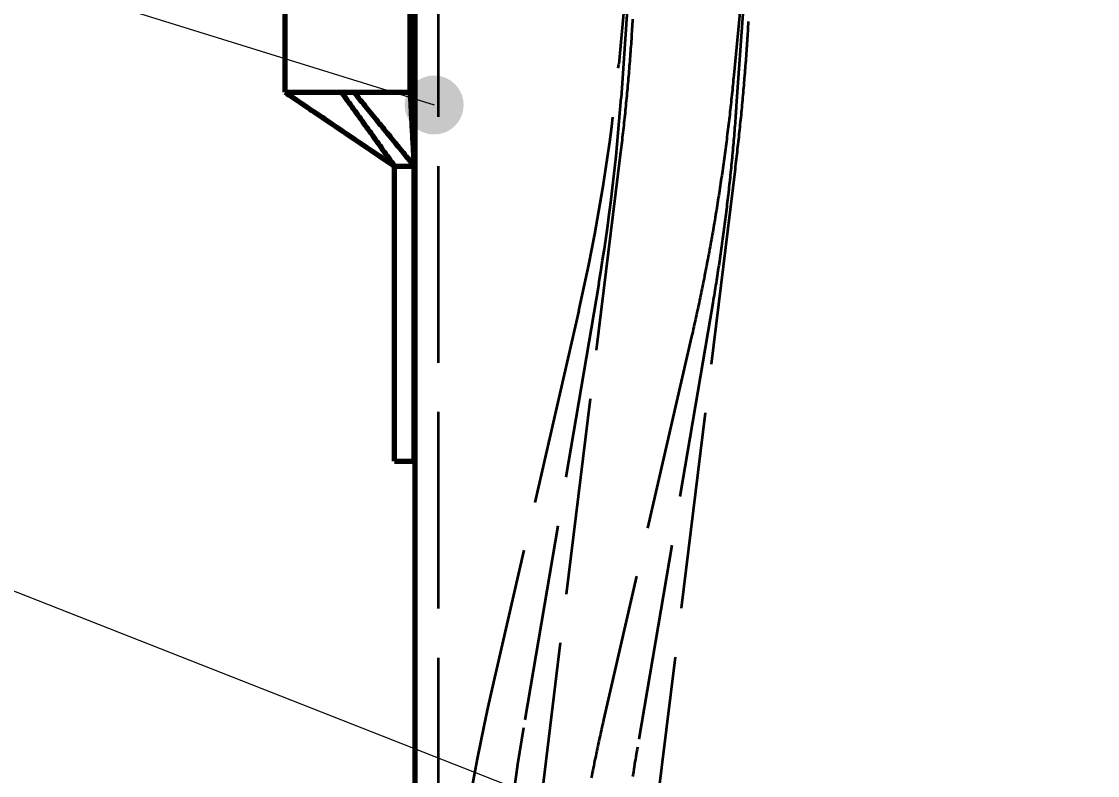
# Model space of a CAD drawing. Header units: millimetres. Extents: x 0 to 2382, y 0 to 420.
# Drawn here: x 132 to 153.87, y 271.11 to 286.44 of the extents above; entities that cross this region are included whole.
import ezdxf

# ---------------------------------------------------------------- set-up
doc = ezdxf.new("R2010")
doc.units = ezdxf.units.MM
doc.linetypes.add('IRAM-E-TRAZOS', pattern=[5, 4, -1])
for name, color, linetype, lineweight in [('01-VISIBLE', 7, 'CONTINUOUS', 70), ('02-OCULTA', 4, 'IRAM-E-TRAZOS', 35), ('04-COTA', 3, 'CONTINUOUS', 18), ('08-FINA', 5, 'CONTINUOUS', 18)]:
    doc.layers.add(name, color=color, linetype=linetype, lineweight=lineweight)
doc.styles.add('ISO3098', font='isocpeur.ttf')
doc.dimstyles.new('FLAMA-IRAM', dxfattribs={"dimtxt": 3.5, "dimasz": 3.5, "dimexe": 2, "dimexo": 1.5, "dimgap": 1, "dimtad": 1, "dimdec": 1, "dimtxsty": 'ISO3098', "dimblk": 'IRAM_FLECHA', "dimblk1": 'IRAM_FLECHA', "dimblk2": 'IRAM_FLECHA', "dimcen": 2.5, "dimclrd": 256, "dimclre": 256, "dimclrt": 256, "dimazin": 3, "dimtfac": 1, "dimtmove": 0, "dimatfit": 3, "dimlwd": 18, "dimlwe": 18})

# ---------------------------------------------------------------- blocks, each defined once
blk = doc.blocks.new('IRAM_FLECHA')
blk.add_solid([(0, 0), (-1, 0.125), (-1, -0.125)])

msp = doc.modelspace()

# ---------------------------------------------------------------- hatches: boundary and pattern name
at = {"layer": '08-FINA'}
h = msp.add_hatch(color=7, dxfattribs=at)
h.dxf.hatch_style = 1
edge = h.paths.add_edge_path()
edge.add_arc((140.388, 284.742), 0.6, 0, 360)

# ---------------------------------------------------------------- linework, layer by layer
at = {"layer": '01-VISIBLE'}
for p, q in [((137.36, 285), (137.36, 313.962)), ((139.9, 285), (139.9, 297.8)), ((140, 270.201), (140, 297.5)), ((139.58, 283.5), (139.98, 283.5)), ((139.58, 277.5), (139.58, 283.5)), ((139.98, 277.5), (139.98, 283.5)), ((139.58, 277.5), (139.98, 277.5))]:
    msp.add_line(p, q, dxfattribs=at)
for points in [[(137.36, 285), (137.412, 285), (137.464, 285), (137.516, 285), (137.568, 285), (137.62, 285), (137.672, 285), (137.724, 285), (137.776, 285), (137.828, 285), (137.88, 285), (137.932, 285), (137.984, 285), (138.036, 285), (138.088, 285), (138.14, 285), (138.192, 285), (138.244, 285), (138.296, 285), (138.348, 285), (138.4, 285), (138.452, 285), (138.504, 285)], [(137.36, 285), (137.402, 284.972), (137.444, 284.943), (137.486, 284.915), (137.528, 284.887), (137.569, 284.858), (137.611, 284.83), (137.653, 284.802), (137.695, 284.774), (137.737, 284.745), (137.779, 284.717), (137.821, 284.689), (137.863, 284.66), (137.905, 284.632), (137.946, 284.604), (137.988, 284.575), (138.03, 284.547), (138.072, 284.519), (138.114, 284.491), (138.156, 284.462), (138.198, 284.434), (138.24, 284.406), (138.282, 284.377), (138.323, 284.349), (138.365, 284.321), (138.407, 284.292), (138.449, 284.264), (138.491, 284.236), (138.533, 284.208), (138.575, 284.179), (138.617, 284.151), (138.658, 284.123), (138.7, 284.094), (138.742, 284.066), (138.784, 284.038), (138.826, 284.009), (138.868, 283.981), (138.91, 283.953), (138.952, 283.925), (138.994, 283.896), (139.035, 283.868), (139.077, 283.84), (139.119, 283.811), (139.161, 283.783), (139.203, 283.755), (139.245, 283.726), (139.287, 283.698), (139.329, 283.67), (139.371, 283.642), (139.412, 283.613), (139.454, 283.585), (139.496, 283.557), (139.538, 283.528), (139.58, 283.5)], [(138.504, 285), (138.546, 285), (138.588, 285), (138.63, 285), (138.672, 285), (138.714, 285), (138.756, 285)], [(138.504, 285), (138.534, 284.958), (138.563, 284.917), (138.593, 284.875), (138.623, 284.833), (138.653, 284.792), (138.683, 284.75), (138.713, 284.708), (138.743, 284.667), (138.773, 284.625), (138.803, 284.583), (138.833, 284.542), (138.862, 284.5), (138.892, 284.458), (138.922, 284.417), (138.952, 284.375), (138.982, 284.333), (139.012, 284.292), (139.042, 284.25), (139.072, 284.208), (139.102, 284.167), (139.132, 284.125), (139.161, 284.083), (139.191, 284.042), (139.221, 284), (139.251, 283.958), (139.281, 283.917), (139.311, 283.875), (139.341, 283.833), (139.371, 283.792), (139.401, 283.75), (139.431, 283.708), (139.46, 283.667), (139.49, 283.625), (139.52, 283.583), (139.55, 283.542), (139.58, 283.5)], [(138.756, 285), (138.808, 285), (138.86, 285), (138.912, 285), (138.964, 285), (139.016, 285), (139.068, 285), (139.12, 285), (139.172, 285), (139.224, 285), (139.276, 285), (139.328, 285), (139.38, 285), (139.432, 285), (139.484, 285), (139.536, 285), (139.588, 285), (139.64, 285), (139.692, 285), (139.744, 285), (139.796, 285), (139.848, 285), (139.9, 285)], [(138.756, 285), (138.789, 284.961), (138.821, 284.921), (138.853, 284.882), (138.885, 284.842), (138.917, 284.803), (138.95, 284.763), (138.982, 284.724), (139.014, 284.684), (139.046, 284.645), (139.078, 284.605), (139.111, 284.566), (139.143, 284.526), (139.175, 284.487), (139.207, 284.447), (139.239, 284.408), (139.272, 284.368), (139.304, 284.329), (139.336, 284.289), (139.368, 284.25), (139.4, 284.211), (139.433, 284.171), (139.465, 284.132), (139.497, 284.092), (139.529, 284.053), (139.561, 284.013), (139.594, 283.974), (139.626, 283.934), (139.658, 283.895), (139.69, 283.855), (139.722, 283.816), (139.755, 283.776), (139.787, 283.737), (139.819, 283.697), (139.851, 283.658), (139.883, 283.618), (139.916, 283.579), (139.948, 283.539), (139.98, 283.5)], [(139.9, 285), (139.903, 284.95), (139.905, 284.9), (139.908, 284.85), (139.911, 284.8), (139.913, 284.75), (139.916, 284.7), (139.919, 284.65), (139.921, 284.6), (139.924, 284.55), (139.927, 284.5), (139.929, 284.45), (139.932, 284.4), (139.935, 284.35), (139.937, 284.3), (139.94, 284.25), (139.943, 284.2), (139.945, 284.15), (139.948, 284.1), (139.951, 284.05), (139.953, 284), (139.956, 283.95), (139.959, 283.9), (139.961, 283.85), (139.964, 283.8), (139.967, 283.75), (139.969, 283.7), (139.972, 283.65), (139.975, 283.6), (139.977, 283.55), (139.98, 283.5)]]:
    msp.add_lwpolyline(points, dxfattribs=at)
at = {"layer": '02-OCULTA'}
for p, q in [((140.475, 229.5), (140.475, 297.5)), ((144.441, 288.507), (144.187, 284.886)), ((146.786, 288.343), (146.531, 284.722)), ((144.393, 288.231), (144.14, 285.569)), ((146.733, 288.009), (146.48, 285.347)), ((144.171, 283.729), (139.988, 249.658)), ((139.98, 283.5), (139.58, 283.5)), ((139.58, 277.5), (139.58, 283.5)), ((139.98, 277.5), (139.98, 283.5)), ((146.504, 283.442), (142.321, 249.371)), ((143.736, 281.115), (142.203, 272.078)), ((146.053, 280.722), (144.52, 271.685)), ((143.331, 280.56), (141.543, 272.766)), ((145.621, 280.034), (143.833, 272.24)), ((139.58, 277.5), (139.98, 277.5))]:
    msp.add_line(p, q, dxfattribs=at)
for points in [[(144.422, 286.485), (144.419, 286.434), (144.416, 286.384), (144.413, 286.334), (144.41, 286.284), (144.407, 286.234), (144.403, 286.183), (144.4, 286.133), (144.397, 286.083), (144.393, 286.033), (144.39, 285.983), (144.386, 285.932), (144.382, 285.882), (144.379, 285.832), (144.375, 285.782), (144.371, 285.732), (144.367, 285.681), (144.363, 285.631), (144.359, 285.581), (144.355, 285.531), (144.351, 285.481), (144.347, 285.431), (144.343, 285.38), (144.339, 285.33), (144.334, 285.28), (144.33, 285.23), (144.325, 285.18), (144.321, 285.13), (144.316, 285.08), (144.312, 285.03), (144.307, 284.979), (144.302, 284.929), (144.297, 284.879), (144.293, 284.829), (144.288, 284.779), (144.283, 284.729), (144.278, 284.679), (144.273, 284.629), (144.268, 284.579), (144.262, 284.529), (144.257, 284.479), (144.252, 284.429), (144.246, 284.379), (144.241, 284.329), (144.236, 284.279), (144.23, 284.229), (144.224, 284.179), (144.219, 284.129), (144.213, 284.079), (144.207, 284.029), (144.201, 283.979), (144.196, 283.929), (144.19, 283.879), (144.184, 283.829), (144.178, 283.779), (144.171, 283.729)], [(146.774, 286.441), (146.771, 286.391), (146.768, 286.341), (146.765, 286.291), (146.762, 286.241), (146.759, 286.191), (146.756, 286.141), (146.752, 286.091), (146.749, 286.04), (146.746, 285.99), (146.742, 285.94), (146.739, 285.89), (146.735, 285.84), (146.732, 285.79), (146.728, 285.74), (146.725, 285.69), (146.721, 285.64), (146.717, 285.59), (146.713, 285.54), (146.709, 285.49), (146.705, 285.44), (146.702, 285.39), (146.697, 285.34), (146.693, 285.29), (146.689, 285.24), (146.685, 285.19), (146.681, 285.14), (146.676, 285.09), (146.672, 285.04), (146.668, 284.99), (146.663, 284.94), (146.659, 284.89), (146.654, 284.84), (146.649, 284.79), (146.645, 284.74), (146.64, 284.69), (146.635, 284.64), (146.63, 284.59), (146.626, 284.54), (146.621, 284.49), (146.616, 284.44), (146.61, 284.39), (146.605, 284.34), (146.6, 284.29), (146.595, 284.24), (146.59, 284.19), (146.584, 284.14), (146.579, 284.091), (146.574, 284.041), (146.568, 283.991), (146.562, 283.941), (146.557, 283.891), (146.551, 283.841), (146.545, 283.791), (146.54, 283.741), (146.534, 283.692), (146.528, 283.642), (146.522, 283.592), (146.516, 283.542), (146.51, 283.492), (146.504, 283.442)], [(146.48, 285.347), (146.475, 285.297), (146.47, 285.246), (146.465, 285.196), (146.46, 285.146), (146.455, 285.096), (146.45, 285.046), (146.445, 284.996), (146.44, 284.946), (146.434, 284.896), (146.429, 284.846), (146.423, 284.796), (146.418, 284.746), (146.412, 284.696), (146.407, 284.646), (146.401, 284.596), (146.396, 284.546), (146.39, 284.496), (146.384, 284.446), (146.378, 284.396), (146.372, 284.346), (146.366, 284.296), (146.36, 284.246), (146.354, 284.196), (146.348, 284.146), (146.341, 284.096), (146.335, 284.046), (146.329, 283.996), (146.322, 283.946), (146.316, 283.896), (146.309, 283.846), (146.303, 283.797), (146.296, 283.747), (146.289, 283.697), (146.282, 283.647), (146.275, 283.597), (146.268, 283.547), (146.262, 283.497), (146.254, 283.448), (146.247, 283.398), (146.24, 283.348), (146.233, 283.298), (146.226, 283.248), (146.218, 283.199), (146.211, 283.149), (146.203, 283.099), (146.196, 283.049), (146.188, 282.999), (146.181, 282.95), (146.173, 282.9), (146.165, 282.85), (146.157, 282.801), (146.149, 282.751), (146.141, 282.701), (146.133, 282.651), (146.125, 282.602), (146.117, 282.552), (146.109, 282.502), (146.101, 282.453), (146.092, 282.403), (146.084, 282.354), (146.075, 282.304), (146.067, 282.254), (146.058, 282.205), (146.05, 282.155), (146.041, 282.106), (146.032, 282.056), (146.023, 282.006), (146.015, 281.957), (146.006, 281.907), (145.997, 281.858), (145.988, 281.808), (145.978, 281.759), (145.969, 281.709), (145.96, 281.66), (145.951, 281.61), (145.941, 281.561), (145.932, 281.512), (145.923, 281.462), (145.913, 281.413), (145.903, 281.363), (145.894, 281.314), (145.884, 281.265), (145.874, 281.215), (145.864, 281.166), (145.854, 281.116), (145.844, 281.067), (145.834, 281.018), (145.824, 280.968), (145.814, 280.919), (145.804, 280.87), (145.794, 280.821), (145.783, 280.771), (145.773, 280.722), (145.763, 280.673), (145.752, 280.624), (145.742, 280.574), (145.731, 280.525), (145.72, 280.476), (145.709, 280.427), (145.699, 280.378), (145.688, 280.329), (145.677, 280.279), (145.666, 280.23), (145.655, 280.181), (145.644, 280.132), (145.633, 280.083), (145.621, 280.034)], [(138.504, 285), (138.452, 285), (138.4, 285), (138.348, 285), (138.296, 285), (138.244, 285), (138.192, 285), (138.14, 285), (138.088, 285), (138.036, 285), (137.984, 285), (137.932, 285), (137.88, 285), (137.828, 285), (137.776, 285), (137.724, 285), (137.672, 285), (137.62, 285), (137.568, 285), (137.516, 285), (137.464, 285), (137.412, 285), (137.36, 285)], [(138.756, 285), (138.714, 285), (138.672, 285), (138.63, 285), (138.588, 285), (138.546, 285), (138.504, 285)], [(138.504, 285), (138.534, 284.958), (138.563, 284.917), (138.593, 284.875), (138.623, 284.833), (138.653, 284.792), (138.683, 284.75), (138.713, 284.708), (138.743, 284.667), (138.773, 284.625), (138.803, 284.583), (138.833, 284.542), (138.862, 284.5), (138.892, 284.458), (138.922, 284.417), (138.952, 284.375), (138.982, 284.333), (139.012, 284.292), (139.042, 284.25), (139.072, 284.208), (139.102, 284.167), (139.132, 284.125), (139.161, 284.083), (139.191, 284.042), (139.221, 284), (139.251, 283.958), (139.281, 283.917), (139.311, 283.875), (139.341, 283.833), (139.371, 283.792), (139.401, 283.75), (139.431, 283.708), (139.46, 283.667), (139.49, 283.625), (139.52, 283.583), (139.55, 283.542), (139.58, 283.5)], [(139.9, 285), (139.848, 285), (139.796, 285), (139.744, 285), (139.692, 285), (139.64, 285), (139.588, 285), (139.536, 285), (139.484, 285), (139.432, 285), (139.38, 285), (139.328, 285), (139.276, 285), (139.224, 285), (139.172, 285), (139.12, 285), (139.068, 285), (139.016, 285), (138.964, 285), (138.912, 285), (138.86, 285), (138.808, 285), (138.756, 285)], [(138.756, 285), (138.789, 284.961), (138.821, 284.921), (138.853, 284.882), (138.885, 284.842), (138.917, 284.803), (138.95, 284.763), (138.982, 284.724), (139.014, 284.684), (139.046, 284.645), (139.078, 284.605), (139.111, 284.566), (139.143, 284.526), (139.175, 284.487), (139.207, 284.447), (139.239, 284.408), (139.272, 284.368), (139.304, 284.329), (139.336, 284.289), (139.368, 284.25), (139.4, 284.211), (139.433, 284.171), (139.465, 284.132), (139.497, 284.092), (139.529, 284.053), (139.561, 284.013), (139.594, 283.974), (139.626, 283.934), (139.658, 283.895), (139.69, 283.855), (139.722, 283.816), (139.755, 283.776), (139.787, 283.737), (139.819, 283.697), (139.851, 283.658), (139.883, 283.618), (139.916, 283.579), (139.948, 283.539), (139.98, 283.5)], [(146.531, 284.722), (146.528, 284.671), (146.524, 284.621), (146.52, 284.571), (146.517, 284.521), (146.513, 284.471), (146.509, 284.42), (146.505, 284.37), (146.501, 284.32), (146.497, 284.27), (146.493, 284.219), (146.489, 284.169), (146.484, 284.119), (146.48, 284.069), (146.476, 284.019), (146.471, 283.969), (146.467, 283.918), (146.462, 283.868), (146.458, 283.818), (146.453, 283.768), (146.448, 283.718), (146.444, 283.668), (146.439, 283.617), (146.434, 283.567), (146.429, 283.517), (146.424, 283.467), (146.419, 283.417), (146.414, 283.367), (146.408, 283.317), (146.403, 283.267), (146.398, 283.217), (146.392, 283.167), (146.387, 283.116), (146.381, 283.066), (146.376, 283.016), (146.37, 282.966), (146.364, 282.916), (146.359, 282.866), (146.353, 282.816), (146.347, 282.766), (146.341, 282.716), (146.335, 282.666), (146.329, 282.616), (146.323, 282.566), (146.317, 282.516), (146.31, 282.466), (146.304, 282.416), (146.298, 282.366), (146.291, 282.316), (146.285, 282.266), (146.278, 282.216), (146.271, 282.166), (146.265, 282.117), (146.258, 282.067), (146.251, 282.017), (146.244, 281.967), (146.237, 281.917), (146.23, 281.867), (146.223, 281.817), (146.216, 281.767), (146.209, 281.717), (146.202, 281.668), (146.195, 281.618), (146.187, 281.568), (146.18, 281.518), (146.172, 281.468), (146.165, 281.418), (146.157, 281.369), (146.15, 281.319), (146.142, 281.269), (146.134, 281.219), (146.126, 281.17), (146.118, 281.12), (146.11, 281.07), (146.102, 281.02), (146.094, 280.971), (146.086, 280.921), (146.078, 280.871), (146.07, 280.822), (146.061, 280.772), (146.053, 280.722)], [(144.171, 283.729), (144.171, 283.729), (144.171, 283.729), (144.171, 283.729), (144.171, 283.729), (144.171, 283.729), (144.171, 283.729)], [(143.833, 272.24), (143.822, 272.191), (143.811, 272.142), (143.8, 272.093), (143.789, 272.044), (143.778, 271.995), (143.767, 271.946), (143.756, 271.897), (143.745, 271.848), (143.734, 271.799), (143.724, 271.75), (143.713, 271.701), (143.703, 271.651), (143.692, 271.602), (143.682, 271.553), (143.672, 271.504), (143.661, 271.455), (143.651, 271.405), (143.641, 271.356), (143.631, 271.307), (143.621, 271.258), (143.611, 271.208), (143.601, 271.159), (143.591, 271.11), (143.582, 271.06)], [(144.52, 271.685), (144.512, 271.635), (144.503, 271.585), (144.495, 271.535), (144.487, 271.485), (144.479, 271.435), (144.47, 271.385), (144.462, 271.335), (144.454, 271.285), (144.447, 271.235), (144.439, 271.185), (144.431, 271.135), (144.423, 271.085)]]:
    msp.add_lwpolyline(points, dxfattribs=at)
for centre, radius, start, end in [((105.489, 289.242), 38.825, -12.923, -5.4292), ((105.457, 287.607), 38.825, -9.6255, -4.0184), ((181.675, 263.558), 41.175, 167.077, 174.5708), ((182.799, 265.193), 41.175, 170.3745, 175.9816)]:
    msp.add_arc(centre, radius, start, end, dxfattribs=at)
at = {"layer": '08-FINA'}
for p, q in [((104.819, 295.811), (140.388, 284.742)), ((104.722, 285.535), (148.775, 268.2))]:
    msp.add_line(p, q, dxfattribs=at)

# ---------------------------------------------------------------- dimensions: what is measured, and where the dimension line sits
at = {"layer": '04-COTA'}
msp.add_linear_dim(base=(121, 216.5), p1=(140, 216.5), p2=(156.5, 313.738), angle=90, dimstyle='FLAMA-IRAM', override={"dimlfac": 10}, dxfattribs=at).render()

doc.saveas('drawing.dxf')
